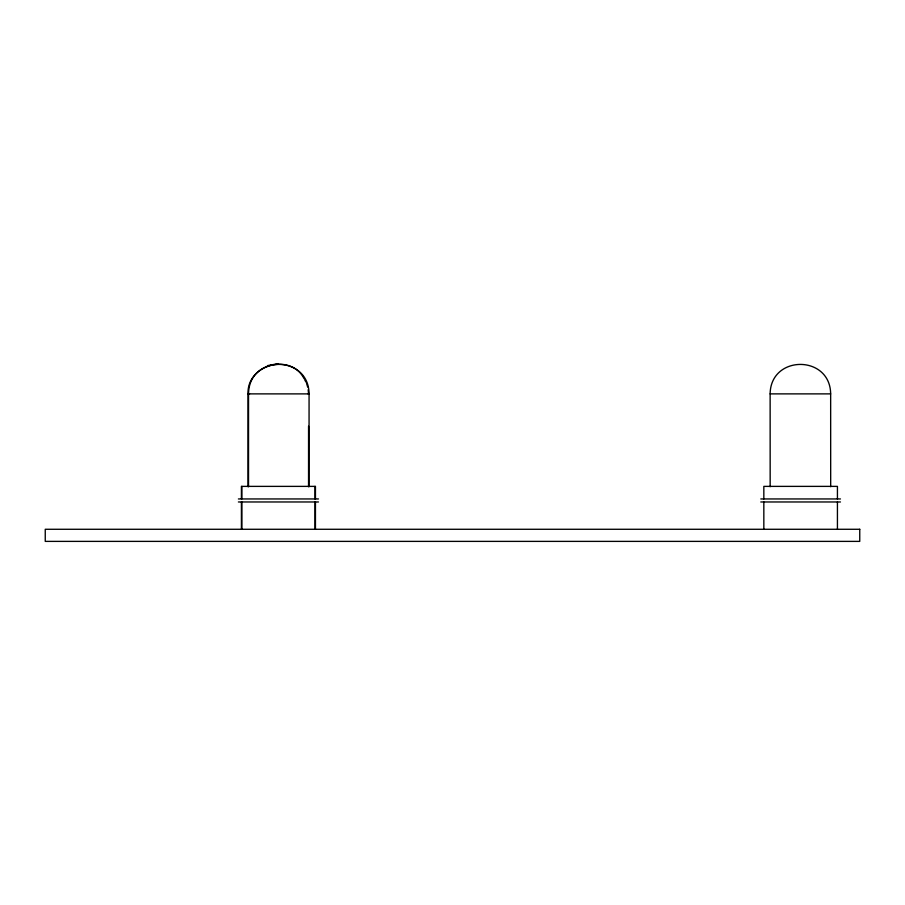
<?xml version="1.0" encoding="UTF-8"?>
<svg xmlns="http://www.w3.org/2000/svg" width="905" height="905" viewBox="0 0 905 905"><rect width="100%" height="100%" fill="white"/><g stroke="black" fill="none" stroke-linecap="round" stroke-linejoin="round"><path stroke-width="1.36" d="M248.027 486.709L248.038 393.89C246.714 364.534 290.833 352.543 304.125 378.754M248.524 486.698L248.536 393.879C248.841 354.568 308.775 354.568 309.069 393.89L309.046 486.709M308.548 486.698L308.56 426.232M770.166 486.709L770.132 393.879C770.596 354.613 830.19 354.613 830.654 393.879L830.688 486.698M267.416 365.654L278.299 363.618M248.536 393.879L309.069 393.89L308.028 393.89M248.038 393.89L249.576 393.879M770.132 393.879L830.654 393.879M238.4 498.949L318.469 498.949M760.8 498.949L840.462 498.949M238.4 501.97L318.469 501.97M760.8 501.97L840.462 501.97M304.736 379.862L305.935 382.068M306.535 383.177L307.666 387.057M308.175 389.727L308.56 393.879M837.43 498.949L837.43 486.381L763.831 486.381L763.831 498.949M837.43 501.97L837.43 529.278M763.831 501.97L763.831 529.278M315.449 498.949L315.449 486.381L241.42 486.381L241.42 498.949M315.449 501.97L315.449 529.278M315.019 486.381L315.019 498.949M315.019 501.97L315.019 529.278M241.839 486.381L241.839 498.949M241.839 501.97L241.839 529.278M241.42 501.97L241.42 529.278M859.75 529.278L45.25 529.278L45.25 541.382L859.75 541.382L859.75 529.278"/></g></svg>
